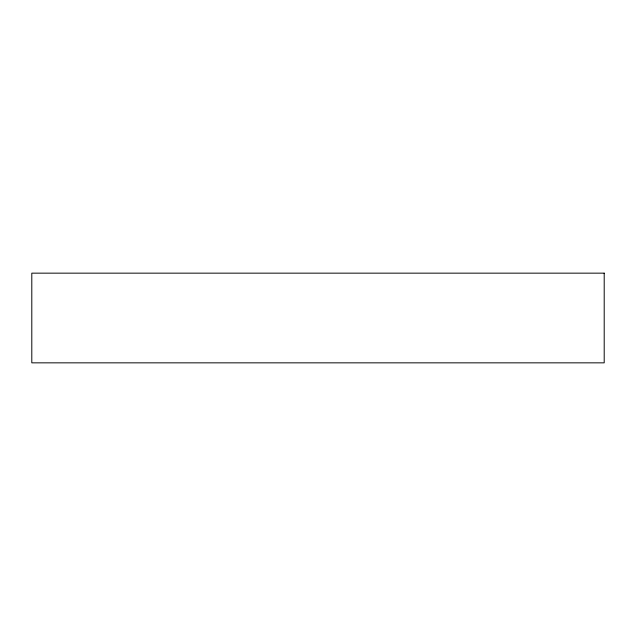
<?xml version="1.0" encoding="UTF-8"?>
<svg xmlns="http://www.w3.org/2000/svg" width="636" height="636" viewBox="0 0 636 636"><rect width="100%" height="100%" fill="white"/><g stroke="black" fill="none" stroke-linecap="round" stroke-linejoin="round"><path stroke-width="0.95" d="M604.2 273.154L31.8 273.154L31.8 362.846L604.2 362.846L604.2 273.154"/></g></svg>
